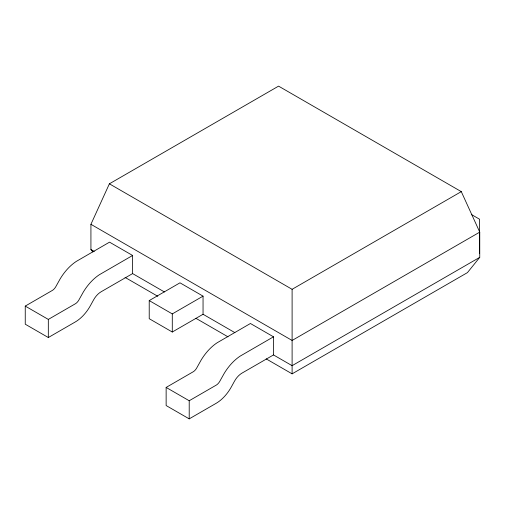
<?xml version="1.0" encoding="UTF-8"?>
<svg xmlns="http://www.w3.org/2000/svg" width="505" height="505" viewBox="0 0 505 505"><rect width="100%" height="100%" fill="white"/><g stroke="black" fill="none" stroke-linecap="round" stroke-linejoin="round"><path stroke-width="0.76" d="M92.895 251.97L90.925 249.527L90.925 224.308L109.383 183.814L278.571 86.134L461.292 191.629L479.75 232.123L479.75 257.342L467.447 272.612L292.105 373.845L266.192 358.885M132.607 273.59L101.101 291.783A14.563 8.408 -60 0 0 93.564 299.926L90.509 305.481A29.536 17.05 -60 0 1 75.213 322.001L48.322 337.529L25.25 324.204L25.25 306.093L52.501 290.331A7.335 4.236 -60 0 0 55.689 286.884L60.253 278.716A36.764 21.223 -60 0 1 76.255 261.432L109.535 242.154L132.607 255.473L132.607 273.59L164.415 291.953M132.607 255.473L99.321 274.752A36.764 21.223 -60 0 0 83.325 292.035L78.761 300.204A7.335 4.236 -60 0 1 75.573 303.656L48.322 319.412L25.25 306.093M203.048 314.261L172.287 332.019L149.221 318.699L149.221 300.582L179.982 282.825L203.048 296.145L203.048 314.261L234.857 332.625M149.221 300.582L172.287 313.908L203.048 296.145M109.383 183.814L292.105 289.308L461.292 191.629M166.139 387.43L193.39 371.674A7.335 4.236 -60 0 0 196.578 368.227L201.141 360.052A36.764 21.223 -60 0 1 217.137 342.769L250.423 323.497L273.495 336.816L273.495 354.933L241.99 373.119A14.563 8.408 -60 0 0 234.446 381.269L231.397 386.824A29.536 17.05 -60 0 1 216.102 403.337L189.211 418.866L166.139 405.547L166.139 387.43L189.211 400.749L216.456 384.993A7.335 4.236 -60 0 0 219.65 381.546L224.214 373.378A36.764 21.223 -60 0 1 240.21 356.094L273.495 336.816M479.75 232.123L292.105 340.458L90.925 224.308M479.75 257.342L292.105 365.677L273.495 354.933M471.411 214.518L479.599 219.246L479.599 253.523M90.925 249.527L94.252 251.446M125.051 277.397L157.781 296.29M195.965 318.339L228.007 336.841M292.105 289.308L292.105 373.845M189.211 400.749L189.211 418.866M172.287 313.908L172.287 332.019M48.322 319.412L48.322 337.529"/></g></svg>
